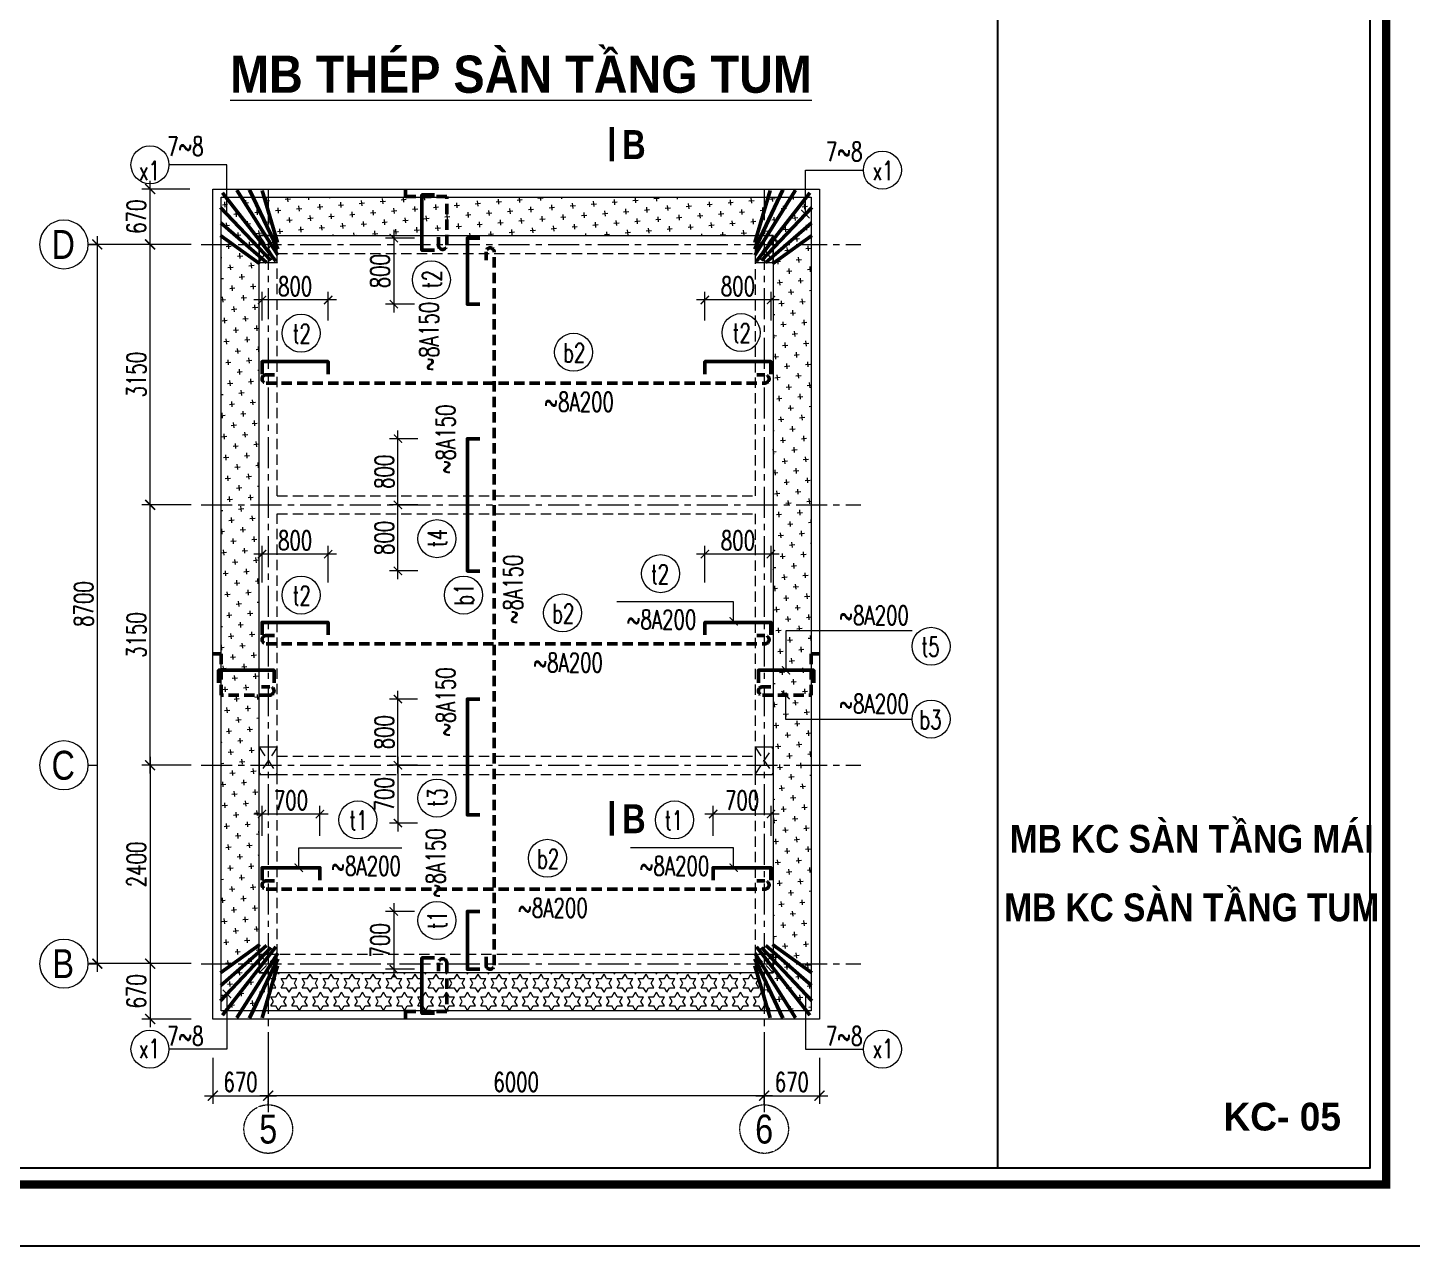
# Model space of a CAD drawing. Header units: millimetres. Extents: x 61738 to 439738, y 60858 to 151243.
# Drawn here: x 254560 to 271312, y 84100 to 98841 of the extents above; entities that cross this region are included whole.
import ezdxf
from ezdxf.enums import TextEntityAlignment as Align

# ---------------------------------------------------------------- set-up
doc = ezdxf.new("R2010")
doc.units = ezdxf.units.MM
doc.linetypes.add('CENTER', pattern=[2, 1.25, -0.25, 0.25, -0.25])
doc.linetypes.add('HIDDEN', pattern=[0.375, 0.25, -0.125])
for name, color, linetype, lineweight in [('1-THEP1', 1, 'Continuous', 50), ('10-TEXT', 4, 'Continuous', 15), ('3-THAY', 7, 'Continuous', 18), ('5-DUT', 2, 'HIDDEN', 15), ('6-TRUC', 8, 'CENTER', 9), ('7-HATCH', 8, 'Continuous', 13), ('8-DIM', 8, 'Continuous', 15), ('9-SO HIEU', 8, 'Continuous', 15), ('TEXT', 7, 'Continuous', 25)]:
    doc.layers.add(name, color=color, linetype=linetype, lineweight=lineweight)
doc.layers.add('Khungbo', color=32, linetype='Continuous')
doc.layers.add('KICHTHUOC', color=8, linetype='Continuous')
doc.styles.add('A3 - Text 3.5', font='VnArialH.TTF', dxfattribs={"width": 0.8, "height": 350})
doc.styles.add('A3 - Text 4.5', font='VnArialH-Bold.TTF', dxfattribs={"width": 0.9, "height": 450})
doc.styles.add('A3-Text 2.3', font='vnsimli.shx', dxfattribs={"width": 0.7, "height": 230, "bigfont": 'vn.shx'})
doc.styles.add('A3-Text 3.5', font='VnArialH-Bold.TTF', dxfattribs={"width": 0.8, "height": 350})
doc.styles.add('FONT 2', font='UTM Neo Sans IntelBold.ttf')
doc.styles.add('S1', font='vnsimli.shx', dxfattribs={"width": 0.75})
doc.styles.add('T2', font='VnArialH.TTF', dxfattribs={"width": 0.8})
doc.dimstyles.new('A3-1-100', dxfattribs={"dimtxt": 200, "dimasz": 120, "dimexe": 100, "dimexo": 0, "dimgap": 50, "dimtad": 1, "dimdec": 0, "dimdsep": 49, "dimtxsty": 'A3-Text 2.3', "dimblk": 'ARCHTICK', "dimcen": 10, "dimdle": 100, "dimclrd": 8, "dimclre": 8, "dimclrt": 2, "dimadec": 0, "dimazin": 2, "dimtfac": 1, "dimtdec": 0, "dimtix": 1, "dimtmove": 1, "dimatfit": 3, "dimldrblk": 'DOT', "dimfxl": 1, "dimtolj": 1, "dimtzin": 0, "dimlwd": -1, "dimlwe": -1, "dimarcsym": 0})
doc.dimstyles.new('A3-1-100x4', dxfattribs={"dimtxt": 200, "dimasz": 120, "dimexe": 100, "dimexo": 0, "dimgap": 50, "dimtad": 1, "dimdec": 0, "dimlfac": 0.25, "dimdsep": 49, "dimtxsty": 'A3-Text 2.3', "dimblk": 'ARCHTICK', "dimcen": 10, "dimdle": 100, "dimclrd": 8, "dimclre": 8, "dimclrt": 2, "dimadec": 0, "dimazin": 2, "dimtfac": 1, "dimtdec": 0, "dimtix": 1, "dimtmove": 1, "dimatfit": 3, "dimldrblk": 'DOT', "dimfxl": 1, "dimtolj": 1, "dimtzin": 0, "dimlwd": -1, "dimlwe": -1, "dimarcsym": 0})

# ---------------------------------------------------------------- blocks, each defined once
blk = doc.blocks.new('Truc Y')
at = {"layer": '10-TEXT', "color": 2}
blk.add_line((0, 0), (-150, 0), dxfattribs=at)
blk.add_circle((400, 0), 400, dxfattribs=at)
at = {"layer": '10-TEXT', "color": 2, "style": 'T2', "width": 0.8}
blk.add_attdef('A', text='', height=500, dxfattribs=at).set_placement((400, 13), align=Align.MIDDLE_CENTER)
blk = doc.blocks.new('_ArchTick')
at = {"color": 0, "linetype": 'ByBlock', "const_width": 0.15}
blk.add_lwpolyline([(-0.5, -0.5), (0.5, 0.5)], dxfattribs=at)
blk = doc.blocks.new('*D135')
at = {"layer": '8-DIM', "color": 8, "ltscale": 100, "transparency": 16777216}
for p, q in [((256536, 96219), (255302, 96219)), ((256536, 87519), (255302, 87519))]:
    blk.add_line(p, q, dxfattribs=at)
at = {"layer": '8-DIM', "color": 8, "linetype": 'ByBlock', "ltscale": 100, "transparency": 16777216}
blk.add_line((255402, 96319), (255402, 87419), dxfattribs=at)
at = {"layer": 'Defpoints', "color": 0, "ltscale": 100, "transparency": 16777216}
for p in [(256536, 96219), (255402, 87519), (256536, 87519)]:
    blk.add_point(p, dxfattribs=at)
at = {"layer": '8-DIM', "color": 8, "ltscale": 100, "transparency": 16777216, "xscale": 120, "yscale": 120, "zscale": 120}
for p, rotation in [((255402, 96219), 90), ((255402, 87519), 270)]:
    blk.add_blockref('_ArchTick', p, dxfattribs=dict(at, rotation=rotation))
at = {"layer": '8-DIM', "color": 2, "ltscale": 100, "transparency": 16777216, "insert": (255237, 91869), "char_height": 230, "attachment_point": 5, "rotation": 90, "style": 'A3-Text 2.3'}
blk.add_mtext('\\A1;8700', dxfattribs=at)
blk = doc.blocks.new('_Dot')
at = {"color": 0, "linetype": 'ByBlock', "lineweight": -2}
blk.add_line((-0.5, 0), (-1, 0), dxfattribs=at)
at = {"color": 0, "linetype": 'ByBlock', "const_width": 0.5}
blk.add_lwpolyline([(-0.25, 0, 1), (0.25, 0, 1)], format="xyb", close=True, dxfattribs=at)
blk = doc.blocks.new('*D136')
at = {"layer": '8-DIM', "color": 8, "linetype": 'ByBlock', "ltscale": 500, "transparency": 16777216}
blk.add_line((256041, 90019), (256041, 87419), dxfattribs=at)
at = {"layer": '8-DIM', "color": 8, "ltscale": 500, "transparency": 16777216}
for p, q in [((256536, 89919), (255941, 89919)), ((256536, 87519), (255941, 87519))]:
    blk.add_line(p, q, dxfattribs=at)
at = {"layer": 'Defpoints', "color": 0, "ltscale": 500, "transparency": 16777216}
for p in [(256536, 89919), (256041, 87519), (256536, 87519)]:
    blk.add_point(p, dxfattribs=at)
at = {"layer": '8-DIM', "color": 8, "ltscale": 500, "transparency": 16777216, "xscale": 120, "yscale": 120, "zscale": 120}
for p, rotation in [((256041, 89919), 90), ((256041, 87519), 270)]:
    blk.add_blockref('_ArchTick', p, dxfattribs=dict(at, rotation=rotation))
at = {"layer": '8-DIM', "color": 2, "ltscale": 500, "transparency": 16777216, "insert": (255876, 88719), "char_height": 230, "attachment_point": 5, "rotation": 90, "style": 'A3-Text 2.3'}
blk.add_mtext('\\A1;2400', dxfattribs=at)
blk = doc.blocks.new('Truc X')
at = {"layer": '6-TRUC', "color": 2}
blk.add_line((0, 0), (0, 150), dxfattribs=at)
blk.add_circle((0, -400), 400, dxfattribs=at)
at = {"layer": '6-TRUC', "color": 2, "style": 'A3 - Text 3.5', "width": 0.8}
blk.add_attdef('1', text='', height=500, dxfattribs=at).set_placement((-13, -400), align=Align.MIDDLE_CENTER)
blk = doc.blocks.new('*D137')
at = {"layer": '8-DIM', "color": 8, "ltscale": 100, "transparency": 16777216}
for p, q in [((257470, 86378), (257470, 85822)), ((263470, 86378), (263470, 85822))]:
    blk.add_line(p, q, dxfattribs=at)
at = {"layer": '8-DIM', "color": 8, "linetype": 'ByBlock', "ltscale": 100, "transparency": 16777216}
blk.add_line((263570, 85922), (257370, 85922), dxfattribs=at)
at = {"layer": 'Defpoints', "color": 0, "ltscale": 100, "transparency": 16777216}
for p in [(257470, 86378), (263470, 86378), (257470, 85922)]:
    blk.add_point(p, dxfattribs=at)
at = {"layer": '8-DIM', "color": 8, "ltscale": 100, "transparency": 16777216, "xscale": 120, "yscale": 120, "zscale": 120, "rotation": 180}
blk.add_blockref('_ArchTick', (257470, 85922), dxfattribs=at)
at = {"layer": '8-DIM', "color": 8, "ltscale": 100, "transparency": 16777216, "xscale": 120, "yscale": 120, "zscale": 120}
blk.add_blockref('_ArchTick', (263470, 85922), dxfattribs=at)
at = {"layer": '8-DIM', "color": 2, "ltscale": 100, "transparency": 16777216, "insert": (260470, 86087), "char_height": 230, "attachment_point": 5, "style": 'A3-Text 2.3'}
blk.add_mtext('\\A1;6000', dxfattribs=at)
blk = doc.blocks.new('*D138')
at = {"layer": '8-DIM', "color": 8, "linetype": 'ByBlock', "ltscale": 500, "transparency": 16777216}
blk.add_line((256041, 89819), (256041, 93169), dxfattribs=at)
at = {"layer": '8-DIM', "color": 8, "ltscale": 500, "transparency": 16777216}
for p, q in [((256536, 93069), (255941, 93069)), ((256536, 89919), (255941, 89919))]:
    blk.add_line(p, q, dxfattribs=at)
at = {"layer": 'Defpoints', "color": 0, "ltscale": 500, "transparency": 16777216}
for p in [(256041, 93069), (256536, 93069), (256536, 89919)]:
    blk.add_point(p, dxfattribs=at)
at = {"layer": '8-DIM', "color": 8, "ltscale": 500, "transparency": 16777216, "xscale": 120, "yscale": 120, "zscale": 120}
for p, rotation in [((256041, 93069), 90), ((256041, 89919), 270)]:
    blk.add_blockref('_ArchTick', p, dxfattribs=dict(at, rotation=rotation))
at = {"layer": '8-DIM', "color": 2, "ltscale": 500, "transparency": 16777216, "insert": (255876, 91494), "char_height": 230, "attachment_point": 5, "rotation": 90, "style": 'A3-Text 2.3'}
blk.add_mtext('\\A1;3150', dxfattribs=at)
blk = doc.blocks.new('*D139')
at = {"layer": '8-DIM', "color": 8, "ltscale": 500, "transparency": 16777216}
for p, q in [((256536, 96219), (255941, 96219)), ((256536, 93069), (255941, 93069))]:
    blk.add_line(p, q, dxfattribs=at)
at = {"layer": '8-DIM', "color": 8, "linetype": 'ByBlock', "ltscale": 500, "transparency": 16777216}
blk.add_line((256041, 92969), (256041, 96319), dxfattribs=at)
at = {"layer": 'Defpoints', "color": 0, "ltscale": 500, "transparency": 16777216}
for p in [(256041, 96219), (256536, 96219), (256536, 93069)]:
    blk.add_point(p, dxfattribs=at)
at = {"layer": '8-DIM', "color": 8, "ltscale": 500, "transparency": 16777216, "xscale": 120, "yscale": 120, "zscale": 120}
for p, rotation in [((256041, 96219), 90), ((256041, 93069), 270)]:
    blk.add_blockref('_ArchTick', p, dxfattribs=dict(at, rotation=rotation))
at = {"layer": '8-DIM', "color": 2, "ltscale": 500, "transparency": 16777216, "insert": (255876, 94644), "char_height": 230, "attachment_point": 5, "rotation": 90, "style": 'A3-Text 2.3'}
blk.add_mtext('\\A1;3150', dxfattribs=at)
blk = doc.blocks.new('*D140')
at = {"layer": '8-DIM', "color": 8, "ltscale": 500, "transparency": 16777216}
for p, q in [((256520, 96889), (255941, 96889)), ((256520, 96219), (255941, 96219))]:
    blk.add_line(p, q, dxfattribs=at)
at = {"layer": '8-DIM', "color": 8, "linetype": 'ByBlock', "ltscale": 500, "transparency": 16777216}
blk.add_line((256041, 96119), (256041, 96989), dxfattribs=at)
at = {"layer": 'Defpoints', "color": 0, "ltscale": 500, "transparency": 16777216}
for p in [(256041, 96889), (256520, 96889), (256520, 96219)]:
    blk.add_point(p, dxfattribs=at)
at = {"layer": '8-DIM', "color": 8, "ltscale": 500, "transparency": 16777216, "xscale": 120, "yscale": 120, "zscale": 120}
for p, rotation in [((256041, 96889), 90), ((256041, 96219), 270)]:
    blk.add_blockref('_ArchTick', p, dxfattribs=dict(at, rotation=rotation))
at = {"layer": '8-DIM', "color": 2, "ltscale": 500, "transparency": 16777216, "insert": (255876, 96554), "char_height": 230, "attachment_point": 5, "rotation": 90, "style": 'A3-Text 2.3'}
blk.add_mtext('\\A1;670', dxfattribs=at)
blk = doc.blocks.new('*D141')
at = {"layer": '8-DIM', "color": 8, "linetype": 'ByBlock', "ltscale": 500, "transparency": 16777216}
blk.add_line((256041, 87619), (256041, 86749), dxfattribs=at)
at = {"layer": '8-DIM', "color": 8, "ltscale": 500, "transparency": 16777216}
for p, q in [((256536, 87519), (255941, 87519)), ((256536, 86849), (255941, 86849))]:
    blk.add_line(p, q, dxfattribs=at)
at = {"layer": 'Defpoints', "color": 0, "ltscale": 500, "transparency": 16777216}
for p in [(256536, 87519), (256041, 86849), (256536, 86849)]:
    blk.add_point(p, dxfattribs=at)
at = {"layer": '8-DIM', "color": 8, "ltscale": 500, "transparency": 16777216, "xscale": 120, "yscale": 120, "zscale": 120}
for p, rotation in [((256041, 87519), 90), ((256041, 86849), 270)]:
    blk.add_blockref('_ArchTick', p, dxfattribs=dict(at, rotation=rotation))
at = {"layer": '8-DIM', "color": 2, "ltscale": 500, "transparency": 16777216, "insert": (255876, 87184), "char_height": 230, "attachment_point": 5, "rotation": 90, "style": 'A3-Text 2.3'}
blk.add_mtext('\\A1;670', dxfattribs=at)
blk = doc.blocks.new('*D142')
at = {"layer": '8-DIM', "color": 8, "ltscale": 500, "transparency": 16777216}
for p, q in [((256800, 86378), (256800, 85822)), ((257470, 86378), (257470, 85822))]:
    blk.add_line(p, q, dxfattribs=at)
at = {"layer": '8-DIM', "color": 8, "linetype": 'ByBlock', "ltscale": 500, "transparency": 16777216}
blk.add_line((256700, 85922), (257570, 85922), dxfattribs=at)
at = {"layer": 'Defpoints', "color": 0, "ltscale": 500, "transparency": 16777216}
for p in [(256800, 86378), (257470, 86378), (257470, 85922)]:
    blk.add_point(p, dxfattribs=at)
at = {"layer": '8-DIM', "color": 8, "ltscale": 500, "transparency": 16777216, "xscale": 120, "yscale": 120, "zscale": 120, "rotation": 180}
blk.add_blockref('_ArchTick', (256800, 85922), dxfattribs=at)
at = {"layer": '8-DIM', "color": 8, "ltscale": 500, "transparency": 16777216, "xscale": 120, "yscale": 120, "zscale": 120}
blk.add_blockref('_ArchTick', (257470, 85922), dxfattribs=at)
at = {"layer": '8-DIM', "color": 2, "ltscale": 500, "transparency": 16777216, "insert": (257135, 86087), "char_height": 230, "attachment_point": 5, "style": 'A3-Text 2.3'}
blk.add_mtext('\\A1;670', dxfattribs=at)
blk = doc.blocks.new('*D143')
at = {"layer": '8-DIM', "color": 8, "ltscale": 500, "transparency": 16777216}
for p, q in [((263470, 86378), (263470, 85822)), ((264140, 86378), (264140, 85822))]:
    blk.add_line(p, q, dxfattribs=at)
at = {"layer": '8-DIM', "color": 8, "linetype": 'ByBlock', "ltscale": 500, "transparency": 16777216}
blk.add_line((263370, 85922), (264240, 85922), dxfattribs=at)
at = {"layer": 'Defpoints', "color": 0, "ltscale": 500, "transparency": 16777216}
for p in [(263470, 86378), (264140, 86378), (264140, 85922)]:
    blk.add_point(p, dxfattribs=at)
at = {"layer": '8-DIM', "color": 8, "ltscale": 500, "transparency": 16777216, "xscale": 120, "yscale": 120, "zscale": 120, "rotation": 180}
blk.add_blockref('_ArchTick', (263470, 85922), dxfattribs=at)
at = {"layer": '8-DIM', "color": 8, "ltscale": 500, "transparency": 16777216, "xscale": 120, "yscale": 120, "zscale": 120}
blk.add_blockref('_ArchTick', (264140, 85922), dxfattribs=at)
at = {"layer": '8-DIM', "color": 2, "ltscale": 500, "transparency": 16777216, "insert": (263805, 86087), "char_height": 230, "attachment_point": 5, "style": 'A3-Text 2.3'}
blk.add_mtext('\\A1;670', dxfattribs=at)
blk = doc.blocks.new('*D144')
at = {"layer": '8-DIM', "color": 8, "linetype": 'ByBlock', "ltscale": 500, "transparency": 16777216}
blk.add_line((258989, 96396), (258989, 95396), dxfattribs=at)
at = {"layer": '8-DIM', "color": 8, "ltscale": 500, "transparency": 16777216}
for p, q in [((259238, 96296), (258889, 96296)), ((259238, 95496), (258889, 95496))]:
    blk.add_line(p, q, dxfattribs=at)
at = {"layer": 'Defpoints', "color": 0, "ltscale": 500, "transparency": 16777216}
for p in [(259238, 96296), (258989, 95496), (259238, 95496)]:
    blk.add_point(p, dxfattribs=at)
at = {"layer": '8-DIM', "color": 8, "ltscale": 500, "transparency": 16777216, "xscale": 100, "yscale": 100, "zscale": 100}
for p, rotation in [((258989, 96296), 90), ((258989, 95496), 270)]:
    blk.add_blockref('_ArchTick', p, dxfattribs=dict(at, rotation=rotation))
at = {"layer": '8-DIM', "color": 2, "ltscale": 500, "transparency": 16777216, "insert": (258824, 95896), "char_height": 230, "attachment_point": 5, "rotation": 90, "style": 'A3-Text 2.3'}
blk.add_mtext('\\A1;800', dxfattribs=at)
blk = doc.blocks.new('*D145')
at = {"layer": '8-DIM', "color": 8, "ltscale": 500, "transparency": 16777216}
for p, q in [((259238, 88151), (258889, 88151)), ((259238, 87451), (258889, 87451))]:
    blk.add_line(p, q, dxfattribs=at)
at = {"layer": '8-DIM', "color": 8, "linetype": 'ByBlock', "ltscale": 500, "transparency": 16777216}
blk.add_line((258989, 88251), (258989, 87351), dxfattribs=at)
at = {"layer": 'Defpoints', "color": 0, "ltscale": 500, "transparency": 16777216}
for p in [(259238, 88151), (258989, 87451), (259238, 87451)]:
    blk.add_point(p, dxfattribs=at)
at = {"layer": '8-DIM', "color": 8, "ltscale": 500, "transparency": 16777216, "xscale": 100, "yscale": 100, "zscale": 100}
for p, rotation in [((258989, 88151), 90), ((258989, 87451), 270)]:
    blk.add_blockref('_ArchTick', p, dxfattribs=dict(at, rotation=rotation))
at = {"layer": '8-DIM', "color": 2, "ltscale": 500, "transparency": 16777216, "insert": (258824, 87801), "char_height": 230, "attachment_point": 5, "rotation": 90, "style": 'A3-Text 2.3'}
blk.add_mtext('\\A1;700', dxfattribs=at)
blk = doc.blocks.new('*D146')
at = {"layer": '8-DIM', "color": 8, "linetype": 'ByBlock', "ltscale": 500, "transparency": 16777216}
blk.add_line((259039, 90019), (259039, 89119), dxfattribs=at)
at = {"layer": '8-DIM', "color": 8, "ltscale": 500, "transparency": 16777216}
for p, q in [((259277, 89919), (258939, 89919)), ((259277, 89219), (258939, 89219))]:
    blk.add_line(p, q, dxfattribs=at)
at = {"layer": 'Defpoints', "color": 0, "ltscale": 500, "transparency": 16777216}
for p in [(259277, 89919), (259039, 89219), (259277, 89219)]:
    blk.add_point(p, dxfattribs=at)
at = {"layer": '8-DIM', "color": 8, "ltscale": 500, "transparency": 16777216, "xscale": 100, "yscale": 100, "zscale": 100}
for p, rotation in [((259039, 89919), 90), ((259039, 89219), 270)]:
    blk.add_blockref('_ArchTick', p, dxfattribs=dict(at, rotation=rotation))
at = {"layer": '8-DIM', "color": 2, "ltscale": 500, "transparency": 16777216, "insert": (258874, 89569), "char_height": 230, "attachment_point": 5, "rotation": 90, "style": 'A3-Text 2.3'}
blk.add_mtext('\\A1;700', dxfattribs=at)
blk = doc.blocks.new('*D147')
at = {"layer": '8-DIM', "color": 8, "linetype": 'ByBlock', "ltscale": 500, "transparency": 16777216}
blk.add_line((259039, 89819), (259039, 90819), dxfattribs=at)
at = {"layer": '8-DIM', "color": 8, "ltscale": 500, "transparency": 16777216}
for p, q in [((259277, 90719), (258939, 90719)), ((259277, 89919), (258939, 89919))]:
    blk.add_line(p, q, dxfattribs=at)
at = {"layer": 'Defpoints', "color": 0, "ltscale": 500, "transparency": 16777216}
for p in [(259039, 90719), (259277, 90719), (259277, 89919)]:
    blk.add_point(p, dxfattribs=at)
at = {"layer": '8-DIM', "color": 8, "ltscale": 500, "transparency": 16777216, "xscale": 100, "yscale": 100, "zscale": 100}
for p, rotation in [((259039, 90719), 90), ((259039, 89919), 270)]:
    blk.add_blockref('_ArchTick', p, dxfattribs=dict(at, rotation=rotation))
at = {"layer": '8-DIM', "color": 2, "ltscale": 500, "transparency": 16777216, "insert": (258874, 90319), "char_height": 230, "attachment_point": 5, "rotation": 90, "style": 'A3-Text 2.3'}
blk.add_mtext('\\A1;800', dxfattribs=at)
blk = doc.blocks.new('*D148')
at = {"layer": '8-DIM', "color": 8, "linetype": 'ByBlock', "ltscale": 500, "transparency": 16777216}
blk.add_line((259039, 92169), (259039, 93169), dxfattribs=at)
at = {"layer": '8-DIM', "color": 8, "ltscale": 500, "transparency": 16777216}
for p, q in [((259282, 93069), (258939, 93069)), ((259282, 92269), (258939, 92269))]:
    blk.add_line(p, q, dxfattribs=at)
at = {"layer": 'Defpoints', "color": 0, "ltscale": 500, "transparency": 16777216}
for p in [(259039, 93069), (259282, 93069), (259282, 92269)]:
    blk.add_point(p, dxfattribs=at)
at = {"layer": '8-DIM', "color": 8, "ltscale": 500, "transparency": 16777216, "xscale": 100, "yscale": 100, "zscale": 100}
for p, rotation in [((259039, 93069), 90), ((259039, 92269), 270)]:
    blk.add_blockref('_ArchTick', p, dxfattribs=dict(at, rotation=rotation))
at = {"layer": '8-DIM', "color": 2, "ltscale": 500, "transparency": 16777216, "insert": (258874, 92669), "char_height": 230, "attachment_point": 5, "rotation": 90, "style": 'A3-Text 2.3'}
blk.add_mtext('\\A1;800', dxfattribs=at)
blk = doc.blocks.new('*D149')
at = {"layer": '8-DIM', "color": 8, "ltscale": 500, "transparency": 16777216}
for p, q in [((259282, 93869), (258939, 93869)), ((259282, 93069), (258939, 93069))]:
    blk.add_line(p, q, dxfattribs=at)
at = {"layer": '8-DIM', "color": 8, "linetype": 'ByBlock', "ltscale": 500, "transparency": 16777216}
blk.add_line((259039, 92969), (259039, 93969), dxfattribs=at)
at = {"layer": 'Defpoints', "color": 0, "ltscale": 500, "transparency": 16777216}
for p in [(259039, 93869), (259282, 93869), (259282, 93069)]:
    blk.add_point(p, dxfattribs=at)
at = {"layer": '8-DIM', "color": 8, "ltscale": 500, "transparency": 16777216, "xscale": 100, "yscale": 100, "zscale": 100}
for p, rotation in [((259039, 93869), 90), ((259039, 93069), 270)]:
    blk.add_blockref('_ArchTick', p, dxfattribs=dict(at, rotation=rotation))
at = {"layer": '8-DIM', "color": 2, "ltscale": 500, "transparency": 16777216, "insert": (258874, 93469), "char_height": 230, "attachment_point": 5, "rotation": 90, "style": 'A3-Text 2.3'}
blk.add_mtext('\\A1;800', dxfattribs=at)
blk = doc.blocks.new('*D150')
at = {"layer": '8-DIM', "color": 8, "linetype": 'ByBlock', "ltscale": 500, "transparency": 16777216}
blk.add_line((258295, 92473), (257295, 92473), dxfattribs=at)
at = {"layer": '8-DIM', "color": 8, "ltscale": 500, "transparency": 16777216}
for p, q in [((257395, 92128), (257395, 92573)), ((258195, 92128), (258195, 92573))]:
    blk.add_line(p, q, dxfattribs=at)
at = {"layer": 'Defpoints', "color": 0, "ltscale": 500, "transparency": 16777216}
for p in [(257395, 92473), (257395, 92128), (258195, 92128)]:
    blk.add_point(p, dxfattribs=at)
at = {"layer": '8-DIM', "color": 8, "ltscale": 500, "transparency": 16777216, "xscale": 100, "yscale": 100, "zscale": 100, "rotation": 180}
blk.add_blockref('_ArchTick', (257395, 92473), dxfattribs=at)
at = {"layer": '8-DIM', "color": 8, "ltscale": 500, "transparency": 16777216, "xscale": 100, "yscale": 100, "zscale": 100}
blk.add_blockref('_ArchTick', (258195, 92473), dxfattribs=at)
at = {"layer": '8-DIM', "color": 2, "ltscale": 500, "transparency": 16777216, "insert": (257795, 92638), "char_height": 230, "attachment_point": 5, "style": 'A3-Text 2.3'}
blk.add_mtext('\\A1;800', dxfattribs=at)
blk = doc.blocks.new('*D151')
at = {"layer": '8-DIM', "color": 8, "linetype": 'ByBlock', "ltscale": 500, "transparency": 16777216}
blk.add_line((263653, 92473), (262653, 92473), dxfattribs=at)
at = {"layer": '8-DIM', "color": 8, "ltscale": 500, "transparency": 16777216}
for p, q in [((262753, 92128), (262753, 92573)), ((263553, 92128), (263553, 92573))]:
    blk.add_line(p, q, dxfattribs=at)
at = {"layer": 'Defpoints', "color": 0, "ltscale": 500, "transparency": 16777216}
for p in [(262753, 92473), (262753, 92128), (263553, 92128)]:
    blk.add_point(p, dxfattribs=at)
at = {"layer": '8-DIM', "color": 8, "ltscale": 500, "transparency": 16777216, "xscale": 100, "yscale": 100, "zscale": 100, "rotation": 180}
blk.add_blockref('_ArchTick', (262753, 92473), dxfattribs=at)
at = {"layer": '8-DIM', "color": 8, "ltscale": 500, "transparency": 16777216, "xscale": 100, "yscale": 100, "zscale": 100}
blk.add_blockref('_ArchTick', (263553, 92473), dxfattribs=at)
at = {"layer": '8-DIM', "color": 2, "ltscale": 500, "transparency": 16777216, "insert": (263153, 92638), "char_height": 230, "attachment_point": 5, "style": 'A3-Text 2.3'}
blk.add_mtext('\\A1;800', dxfattribs=at)
blk = doc.blocks.new('*D152')
at = {"layer": '8-DIM', "color": 8, "linetype": 'ByBlock', "ltscale": 500, "transparency": 16777216}
blk.add_line((258295, 95547), (257295, 95547), dxfattribs=at)
at = {"layer": '8-DIM', "color": 8, "ltscale": 500, "transparency": 16777216}
for p, q in [((257395, 95298), (257395, 95647)), ((258195, 95298), (258195, 95647))]:
    blk.add_line(p, q, dxfattribs=at)
at = {"layer": 'Defpoints', "color": 0, "ltscale": 500, "transparency": 16777216}
for p in [(257395, 95547), (257395, 95298), (258195, 95298)]:
    blk.add_point(p, dxfattribs=at)
at = {"layer": '8-DIM', "color": 8, "ltscale": 500, "transparency": 16777216, "xscale": 100, "yscale": 100, "zscale": 100, "rotation": 180}
blk.add_blockref('_ArchTick', (257395, 95547), dxfattribs=at)
at = {"layer": '8-DIM', "color": 8, "ltscale": 500, "transparency": 16777216, "xscale": 100, "yscale": 100, "zscale": 100}
blk.add_blockref('_ArchTick', (258195, 95547), dxfattribs=at)
at = {"layer": '8-DIM', "color": 2, "ltscale": 500, "transparency": 16777216, "insert": (257795, 95712), "char_height": 230, "attachment_point": 5, "style": 'A3-Text 2.3'}
blk.add_mtext('\\A1;800', dxfattribs=at)
blk = doc.blocks.new('*D153')
at = {"layer": '8-DIM', "color": 8, "linetype": 'ByBlock', "ltscale": 500, "transparency": 16777216}
blk.add_line((263653, 95547), (262653, 95547), dxfattribs=at)
at = {"layer": '8-DIM', "color": 8, "ltscale": 500, "transparency": 16777216}
for p, q in [((262753, 95298), (262753, 95647)), ((263553, 95298), (263553, 95647))]:
    blk.add_line(p, q, dxfattribs=at)
at = {"layer": 'Defpoints', "color": 0, "ltscale": 500, "transparency": 16777216}
for p in [(262753, 95547), (262753, 95298), (263553, 95298)]:
    blk.add_point(p, dxfattribs=at)
at = {"layer": '8-DIM', "color": 8, "ltscale": 500, "transparency": 16777216, "xscale": 100, "yscale": 100, "zscale": 100, "rotation": 180}
blk.add_blockref('_ArchTick', (262753, 95547), dxfattribs=at)
at = {"layer": '8-DIM', "color": 8, "ltscale": 500, "transparency": 16777216, "xscale": 100, "yscale": 100, "zscale": 100}
blk.add_blockref('_ArchTick', (263553, 95547), dxfattribs=at)
at = {"layer": '8-DIM', "color": 2, "ltscale": 500, "transparency": 16777216, "insert": (263153, 95712), "char_height": 230, "attachment_point": 5, "style": 'A3-Text 2.3'}
blk.add_mtext('\\A1;800', dxfattribs=at)
blk = doc.blocks.new('*D154')
at = {"layer": '8-DIM', "color": 8, "linetype": 'ByBlock', "ltscale": 500, "transparency": 16777216}
blk.add_line((258195, 89329), (257295, 89329), dxfattribs=at)
at = {"layer": '8-DIM', "color": 8, "ltscale": 500, "transparency": 16777216}
for p, q in [((257395, 89066), (257395, 89429)), ((258095, 89066), (258095, 89429))]:
    blk.add_line(p, q, dxfattribs=at)
at = {"layer": 'Defpoints', "color": 0, "ltscale": 500, "transparency": 16777216}
for p in [(257395, 89329), (257395, 89066), (258095, 89066)]:
    blk.add_point(p, dxfattribs=at)
at = {"layer": '8-DIM', "color": 8, "ltscale": 500, "transparency": 16777216, "xscale": 100, "yscale": 100, "zscale": 100, "rotation": 180}
blk.add_blockref('_ArchTick', (257395, 89329), dxfattribs=at)
at = {"layer": '8-DIM', "color": 8, "ltscale": 500, "transparency": 16777216, "xscale": 100, "yscale": 100, "zscale": 100}
blk.add_blockref('_ArchTick', (258095, 89329), dxfattribs=at)
at = {"layer": '8-DIM', "color": 2, "ltscale": 500, "transparency": 16777216, "insert": (257745, 89494), "char_height": 230, "attachment_point": 5, "style": 'A3-Text 2.3'}
blk.add_mtext('\\A1;700', dxfattribs=at)
blk = doc.blocks.new('*D155')
at = {"layer": '8-DIM', "color": 8, "linetype": 'ByBlock', "ltscale": 500, "transparency": 16777216}
blk.add_line((263653, 89329), (262753, 89329), dxfattribs=at)
at = {"layer": '8-DIM', "color": 8, "ltscale": 500, "transparency": 16777216}
for p, q in [((262853, 89066), (262853, 89429)), ((263553, 89066), (263553, 89429))]:
    blk.add_line(p, q, dxfattribs=at)
at = {"layer": 'Defpoints', "color": 0, "ltscale": 500, "transparency": 16777216}
for p in [(262853, 89329), (262853, 89066), (263553, 89066)]:
    blk.add_point(p, dxfattribs=at)
at = {"layer": '8-DIM', "color": 8, "ltscale": 500, "transparency": 16777216, "xscale": 100, "yscale": 100, "zscale": 100, "rotation": 180}
blk.add_blockref('_ArchTick', (262853, 89329), dxfattribs=at)
at = {"layer": '8-DIM', "color": 8, "ltscale": 500, "transparency": 16777216, "xscale": 100, "yscale": 100, "zscale": 100}
blk.add_blockref('_ArchTick', (263553, 89329), dxfattribs=at)
at = {"layer": '8-DIM', "color": 2, "ltscale": 500, "transparency": 16777216, "insert": (263203, 89494), "char_height": 230, "attachment_point": 5, "style": 'A3-Text 2.3'}
blk.add_mtext('\\A1;700', dxfattribs=at)
blk = doc.blocks.new('Mat cat KC - Dung')
at = {"layer": '10-TEXT', "color": 2, "const_width": 50}
blk.add_lwpolyline([(0, 418), (0, 0)], dxfattribs=at)
at = {"layer": '10-TEXT', "color": 3, "ltscale": 500, "style": 'A3-Text 3.5', "width": 0.8}
blk.add_attdef('1', (127, 29), '', height=350, dxfattribs=at)
blk = doc.blocks.new('GFVCVC')
at = {"layer": '1-THEP1'}
for p, q in [((-115592, 274530), (-114973, 273552)), ((-115397, 274536), (-114973, 273639)), ((-115206, 274528), (-114975, 273743)), ((-115075, 273468), (-115836, 274271)), ((-115141, 273438), (-115831, 274039)), ((-115242, 273420), (-115836, 273849))]:
    blk.add_line(p, q, dxfattribs=at)
blk.add_lwpolyline([(-115807, 274490), (-114999, 273458)], dxfattribs=at)
blk = doc.blocks.new('CDS12')
at = {"layer": 'Defpoints'}
blk.add_lwpolyline([(91835, 363353), (49835, 363353), (49835, 393053), (91835, 393053)], close=True, dxfattribs=at)
at = {"layer": 'Khungbo', "color": 1, "const_width": 100}
blk.add_lwpolyline([(91094, 364100), (50996, 364100), (50996, 392312), (91094, 392312)], close=True, dxfattribs=at)
at = {"layer": 'Khungbo', "color": 1}
for points in [[(90894, 364300), (51196, 364300), (51196, 392112), (90894, 392112)], [(90894, 392112), (90894, 364300), (86394, 364300), (86394, 392112)]]:
    blk.add_lwpolyline(points, close=True, dxfattribs=at)

msp = doc.modelspace()

# ---------------------------------------------------------------- hatches: boundary and pattern name
at = {"layer": '7-HATCH', "ltscale": 400}
h = msp.add_hatch(dxfattribs=at)
h.set_pattern_fill('CROSS', color=256, scale=20, angle=5)
h.set_pattern_definition([(5, (-600, 41277.57), (115.44795, 137.585506), [63.5, -190.5]), (95, (-565.6, 41248.71), (-137.585506, 115.44795), [63.5, -190.5])])
h.paths.add_polyline_path([(257360, 93108.6), (256900, 93108.6), (256900, 89918.6), (257360, 89918.6)])
h.paths.add_polyline_path([(257360, 96218.6), (256900, 96218.6), (256900, 93108.6), (257360, 93108.6)])
h.paths.add_polyline_path([(257470, 96788.6), (256900, 96788.6), (256900, 96218.6), (257360, 96218.6), (257360, 96328.6), (257470, 96328.6)])
h.paths.add_polyline_path([(263470, 96788.6), (257470, 96788.6), (257470, 96328.6), (263470, 96328.6)])
h.paths.add_polyline_path([(264040, 96788.6), (263470, 96788.6), (263470, 96328.6), (263580, 96328.6), (263580, 96218.6), (264040, 96218.6)])
h.paths.add_polyline_path([(264040, 96218.6), (263580, 96218.6), (263580, 93108.6), (264040, 93108.6)])
h.paths.add_polyline_path([(264040, 93108.6), (263580, 93108.6), (263580, 89918.6), (264040, 89918.6)])
h.paths.add_polyline_path([(264040, 89918.6), (263580, 89918.6), (263580, 87518.6), (264040, 87518.6)])
h.paths.add_polyline_path([(264040, 87518.6), (263580, 87518.6), (263580, 87408.6), (263470, 87408.6), (263470, 86948.6), (264040, 86948.6)])
h.paths.add_polyline_path([(257470, 87408.6), (257360, 87408.6), (257360, 87518.6), (256900, 87518.6), (256900, 86948.6), (257470, 86948.6)])
h.paths.add_polyline_path([(257360, 89918.6), (256900, 89918.6), (256900, 87518.6), (257360, 87518.6)])
at = {"layer": '7-HATCH', "ltscale": 100}
h = msp.add_hatch(dxfattribs=at)
h.set_pattern_fill('STARS', color=256, scale=20)
h.set_pattern_definition([(0, (-1833.68, 23656.58), (0, 109.985226), [63.5, -63.5]), (60, (-1833.68, 23656.58), (-95.25, 54.992613), [63.5, -63.5]), (120, (-1801.93, 23711.58), (-95.25, -54.992613), [63.5, -63.5])])
h.paths.add_polyline_path([(263470, 86948.6), (263470, 87408.6), (257470, 87408.6), (257470, 86948.6)])

# ---------------------------------------------------------------- linework, layer by layer
at = {"layer": '1-THEP1', "linetype": 'HIDDEN', "ltscale": 500}
for points in [[(259529.8, 96308.4), (259529.8, 96208.4, 1), (259629.8, 96208.4), (259629.8, 96798.4), (259129.8, 96798.4), (259129.8, 96888.6)], [(260104.9, 87601.4), (260104.9, 87501.4, 1), (260204.9, 87501.4), (260204.9, 96127.6, 1), (260104.9, 96127.6), (260104.9, 96027.6)], [(257544.9, 94642.4), (257444.9, 94642.4, 1), (257444.9, 94542.4), (263479.8, 94542.4, 1), (263479.8, 94642.4), (263379.8, 94642.4)], [(257544.9, 91488.6), (257444.9, 91488.6, 1), (257444.9, 91388.6), (263479.8, 91388.6, 1), (263479.8, 91488.6), (263379.8, 91488.6)], [(257390, 90867.6), (257490, 90867.6, -1), (257490, 90767.6), (256900, 90767.6), (256900, 91267.6), (256809.8, 91267.6)], [(263550, 90867.6), (263450, 90867.6, 1), (263450, 90767.6), (264040, 90767.6), (264040, 91267.6), (264130.2, 91267.6)], [(257544.9, 88521), (257444.9, 88521, 1), (257444.9, 88421), (263479.8, 88421, 1), (263479.8, 88521), (263379.8, 88521)], [(259529.8, 87428.7), (259529.8, 87528.7, -1), (259629.8, 87528.7), (259629.8, 86938.7), (259129.8, 86938.7), (259129.8, 86848.6)]]:
    msp.add_lwpolyline(points, format="xyb", dxfattribs=at)
at = {"layer": '1-THEP1', "ltscale": 300}
for points in [[(259479.8, 96148.4), (259329.8, 96148.4), (259329.8, 96818.4), (259479.8, 96818.4)], [(257540.2, 90917.6), (257540.2, 91067.6), (256870.2, 91067.6), (256870.2, 90917.6)], [(263399.8, 90917.6), (263399.8, 91067.6), (264069.8, 91067.6), (264069.8, 90917.6)], [(259479.8, 87588.7), (259329.8, 87588.7), (259329.8, 86918.7), (259479.8, 86918.7)]]:
    msp.add_lwpolyline(points, dxfattribs=at)
at = {"layer": '1-THEP1', "ltscale": 500}
for points in [[(260029.7, 96295.9), (259879.7, 96295.9), (259879.7, 95495.9), (260029.7, 95495.9)], [(258194.9, 94651.3), (258194.9, 94801.3), (257394.9, 94801.3), (257394.9, 94651.3)], [(263552.8, 94651.3), (263552.8, 94801.3), (262752.8, 94801.3), (262752.8, 94651.3)], [(260029.7, 92268.6), (259879.7, 92268.6), (259879.7, 93868.6), (260029.7, 93868.6)], [(258194.9, 91497.6), (258194.9, 91647.6), (257394.9, 91647.6), (257394.9, 91497.6)], [(263552.8, 91497.6), (263552.8, 91647.6), (262752.8, 91647.6), (262752.8, 91497.6)], [(260029.7, 90718.6), (259879.7, 90718.6), (259879.7, 89318.6), (260029.7, 89318.6)], [(258094.9, 88530), (258094.9, 88680), (257394.9, 88680), (257394.9, 88530)], [(263552.8, 88530), (263552.8, 88680), (262852.8, 88680), (262852.8, 88530)], [(260029.7, 88151.4), (259879.7, 88151.4), (259879.7, 87451.4), (260029.7, 87451.4)]]:
    msp.add_lwpolyline(points, dxfattribs=at)
at = {"layer": '3-THAY', "ltscale": 500}
for points in [[(256800, 96888.6), (264140, 96888.6), (264140, 86848.6), (256800, 86848.6)], [(256900, 96788.6), (264040, 96788.6), (264040, 86948.6), (256900, 86948.6)], [(257360, 96328.6), (263580, 96328.6), (263580, 87408.6), (257360, 87408.6)]]:
    msp.add_lwpolyline(points, close=True, dxfattribs=at)
at = {"layer": '3-THAY'}
for points in [[(257360, 95998.6), (257580, 95998.6), (257580, 96328.6), (257360, 96328.6)], [(263360, 95998.6), (263580, 95998.6), (263580, 96328.6), (263360, 96328.6)], [(257360, 89808.6), (257580, 89808.6), (257580, 90138.6), (257360, 90138.6)], [(263360, 89808.6), (263580, 89808.6), (263580, 90138.6), (263360, 90138.6)], [(257360, 87408.6), (257580, 87408.6), (257580, 87628.6), (257360, 87628.6)], [(263360, 87408.6), (263580, 87408.6), (263580, 87628.6), (263360, 87628.6)]]:
    msp.add_lwpolyline(points, close=True, dxfattribs=at)
at = {"layer": '5-DUT', "ltscale": 500}
for points in [[(257360, 95998.6), (257580, 96328.6)], [(257360, 96328.6), (257580, 95998.6)], [(263580, 96328.6), (263360, 95998.6)], [(263360, 96328.6), (263580, 95998.6)], [(257580, 93178.6), (257580, 96108.6), (263360, 96108.6), (263360, 93178.6)], [(257580, 93178.6), (263360, 93178.6)], [(257580, 90028.6), (257580, 92958.6)], [(257580, 92958.6), (263360, 92958.6)], [(263360, 92958.6), (263360, 90028.6)], [(257360, 90138.6), (257580, 89808.6)], [(257580, 90138.6), (257360, 89808.6)], [(263360, 90138.6), (263580, 89808.6)], [(263360, 89808.6), (263580, 90138.6)], [(257580, 90028.6), (263360, 90028.6)], [(263360, 89808.6), (263360, 87628.6), (257580, 87628.6), (257580, 89808.6)], [(257580, 89808.6), (263360, 89808.6)], [(257580, 87628.6), (257360, 87408.6)], [(257360, 87628.6), (257580, 87408.6)], [(263580, 87628.6), (263360, 87408.6)], [(263360, 87628.6), (263580, 87408.6)]]:
    msp.add_lwpolyline(points, dxfattribs=at)
at = {"layer": '6-TRUC', "ltscale": 300}
for p, q in [((257470, 96888.6), (257470, 85720.8)), ((263470, 96888.6), (263470, 85720.8)), ((256657.1, 96218.6), (264640, 96218.6)), ((256657.1, 93068.6), (264640, 93068.6)), ((256657.1, 89918.6), (264640, 89918.6)), ((256657.1, 87518.6), (264640, 87518.6))]:
    msp.add_line(p, q, dxfattribs=at)
at = {"layer": '9-SO HIEU'}
for centre in [(256039.3, 97181.8), (264900.7, 97117.5), (259443.9, 95791.4), (257867.2, 95145.5), (263190.9, 95152.4), (261164.2, 94914.6), (259511.2, 92659.7), (262217.5, 92236.5), (257867.2, 91977.8), (259832.7, 91977.8), (261031.5, 91760.9), (265489.8, 91357.6), (265489.8, 90477.6), (259511.2, 89522.1), (258554.5, 89257.4), (262385.5, 89257.4), (260847.7, 88793.2), (259511.2, 88041.6), (256039.3, 86484.6), (264900.7, 86484.6)]:
    msp.add_circle(centre, 230, dxfattribs=at)

# ---------------------------------------------------------------- block references
at = {"layer": '1-THEP1'}
for p, xscale, yscale, zscale in [((349562.9, -122750.7), 0.8000000000029104, 0.8000000000029104, 0.8000000000029104), ((171377.1, -122750.7), -0.8000000000029104, 0.8, 0.8)]:
    msp.add_blockref('GFVCVC', p, dxfattribs=dict(at, xscale=xscale, yscale=yscale, zscale=zscale))
at = {"layer": '1-THEP1', "rotation": 180}
for p, xscale, yscale, zscale in [((349562.9, 306487.8), -0.8000000000029104, 0.8, 0.8), ((171377.1, 306487.8), 0.8000000000029104, 0.8000000000029104, 0.8000000000029104)]:
    msp.add_blockref('GFVCVC', p, dxfattribs=dict(at, xscale=xscale, yscale=yscale, zscale=zscale))
at = {"layer": '8-DIM'}
for p in [(261627, 97222.5), (261627, 89067.6)]:
    msp.add_blockref('Mat cat KC - Dung', p, dxfattribs=at).add_auto_attribs({'1': 'b'})
at = {"layer": 'KICHTHUOC'}
msp.add_blockref('CDS12', (179903.3, -279252.9), dxfattribs=at)
ref = msp.add_blockref('Truc Y', (255291.5, 96218.6), dxfattribs=dict(at, xscale=-0.7349999999569263, yscale=0.7349999999423744, zscale=0.7349999999511055))
ref.add_attrib('A', 'D', dxfattribs={"layer": 'TEXT', "height": 350, "style": 'T2', "width": 0.8}).set_placement((254989.7, 96218.6), align=Align.MIDDLE_CENTER)
ref = msp.add_blockref('Truc Y', (255291.5, 89918.6), dxfattribs=dict(at, xscale=-0.7349999999569263, yscale=0.7349999999423744, zscale=0.7349999999511055))
ref.add_attrib('A', 'c', dxfattribs={"layer": 'TEXT', "height": 350, "style": 'T2', "width": 0.8}).set_placement((254989.7, 89918.6), align=Align.MIDDLE_CENTER)
ref = msp.add_blockref('Truc Y', (255291.5, 87518.6), dxfattribs=dict(at, xscale=-0.7349999999569263, yscale=0.7349999999423744, zscale=0.7349999999511055))
ref.add_attrib('A', 'B', dxfattribs={"layer": 'TEXT', "height": 350, "style": 'T2', "width": 0.8}).set_placement((254989.7, 87518.6), align=Align.MIDDLE_CENTER)
ref = msp.add_blockref('Truc X', (257470, 85812.1), dxfattribs=dict(at, xscale=0.7349999999569263, yscale=0.7349999999569263, zscale=0.7349999999569263))
ref.add_attrib('1', '5', dxfattribs={"layer": 'TEXT', "color": 2, "height": 350, "style": 'A3 - Text 3.5', "width": 0.8}).set_placement((257470, 85518.1), align=Align.MIDDLE_CENTER)
ref = msp.add_blockref('Truc X', (263470, 85812.1), dxfattribs=dict(at, xscale=0.7349999999569263, yscale=0.7349999999569263, zscale=0.7349999999569263))
ref.add_attrib('1', '6', dxfattribs={"layer": 'TEXT', "color": 2, "height": 350, "style": 'A3 - Text 3.5', "width": 0.8}).set_placement((263470, 85518.1), align=Align.MIDDLE_CENTER)

# ---------------------------------------------------------------- texts
at = {"layer": '10-TEXT'}
for s, height, style, width, p in [('%%Umb thÐp SµN TÇNG tum', 450, 'A3 - Text 4.5', 0.9, (260527.9, 98053)), ('x1', 230, 'S1', 0.7, (256031.6, 96996.2)), ('x1', 230, 'S1', 0.7, (264908.4, 96996.2)), ('t2', 230, 'S1', 0.7, (257874.9, 95024.2)), ('t2', 230, 'S1', 0.7, (263198.6, 95031.1)), ('b2', 230, 'S1', 0.7, (261171.9, 94793.3)), ('t2', 230, 'S1', 0.7, (262209.8, 92115.2)), ('t2', 230, 'S1', 0.7, (257874.9, 91856.4)), ('b2', 230, 'S1', 0.7, (261039.2, 91639.5)), ('t5', 230, 'S1', 0.7, (265482.1, 91236.3)), ('b3', 230, 'S1', 0.7, (265482.1, 90356.3)), ('t1', 230, 'S1', 0.7, (258562.2, 89136)), ('t1', 230, 'S1', 0.7, (262377.8, 89136)), ('MB KC SÀN TẦNG MÁI', 336, 'FONT 2', 0.9, (268643.8, 88861.6)), ('b2', 230, 'S1', 0.7, (260855.4, 88671.9)), ('MB KC SÀN TẦNG TUM', 336, 'FONT 2', 0.9, (268643.8, 88031.6)), ('x1', 230, 'S1', 0.7, (256031.6, 86376)), ('x1', 230, 'S1', 0.7, (264908.4, 86376))]:
    msp.add_text(s, height=height, dxfattribs=dict(at, style=style, width=width)).set_placement(p, align=Align.CENTER)
at = {"layer": '10-TEXT', "style": 'S1', "width": 0.7}
for s, p in [('7~8', (256687.4, 97292.1)), ('7~8', (264658.9, 97227.8)), ('~8A200', (261652.4, 94199.9)), ('~8A200', (265221.2, 91617.6)), ('~8A200', (262649.6, 91565.9)), ('~8A200', (261519.7, 91046.2)), ('~8A200', (265221.2, 90547.6)), ('~8A200', (259074.8, 88586.7)), ('~8A200', (262806.5, 88586.7)), ('~8A200', (261335.9, 88078.6)), ('7~8', (256687.4, 86528.3)), ('7~8', (264658.9, 86528.3))]:
    msp.add_text(s, height=230, dxfattribs=at).set_placement(p, align=Align.RIGHT)
for s, p in [('t2', (259565.2, 95799.1)), ('t4', (259632.5, 92667.4)), ('b1', (259954, 91985.5)), ('t3', (259632.5, 89529.8)), ('t1', (259632.5, 88049.3))]:
    msp.add_text(s, height=230, rotation=90, dxfattribs=at).set_placement(p, align=Align.CENTER)
for p in [(259531.3, 95525.6), (259731.9, 94281.4), (260547.3, 92466), (259731.9, 91103.7), (259611.3, 89155.6)]:
    msp.add_text('~8A150', height=230, rotation=90, dxfattribs=at).set_placement(p, align=Align.RIGHT)
at = {"layer": '10-TEXT', "style": 'FONT 2'}
msp.add_text('KC- 05', height=336, dxfattribs=at).set_placement((269737.7, 85668.5), align=Align.MIDDLE_CENTER)

# ---------------------------------------------------------------- dimensions: what is measured, and where the dimension line sits
at = {"layer": '8-DIM', "ltscale": 500}
for base, p1, p2, picture, middle in [((256041, 96888.6), (256519.8, 96218.6), (256519.8, 96888.6), '*D140', (255876, 96553.6)), ((256041, 96218.6), (256535.8, 93068.6), (256535.8, 96218.6), '*D139', (255876, 94643.6)), ((256041, 93068.6), (256535.8, 89918.6), (256535.8, 93068.6), '*D138', (255876, 91493.6)), ((256041, 87518.6), (256535.8, 89918.6), (256535.8, 87518.6), '*D136', (255876, 88718.6)), ((256041, 86848.6), (256535.8, 87518.6), (256535.8, 86848.6), '*D141', (255876, 87183.6))]:
    dim = msp.add_linear_dim(base=base, p1=p1, p2=p2, angle=90, dimstyle='A3-1-100', dxfattribs=at)
    dim.commit()
    dim.dimension.update_dxf_attribs({"geometry": picture, "text_midpoint": middle})
for base, p1, p2, picture, middle in [((258988.5, 95495.9), (259237.6, 96295.9), (259237.6, 95495.9), '*D144', (258823.5, 95895.9)), ((259038.5, 93868.6), (259281.8, 93068.6), (259281.8, 93868.6), '*D149', (258873.5, 93468.6)), ((259038.5, 93068.6), (259281.8, 92268.6), (259281.8, 93068.6), '*D148', (258873.5, 92668.6)), ((259038.5, 90718.6), (259277.3, 89918.6), (259277.3, 90718.6), '*D147', (258873.5, 90318.6)), ((259038.5, 89218.6), (259277.3, 89918.6), (259277.3, 89218.6), '*D146', (258873.5, 89568.6)), ((258988.5, 87451.4), (259237.6, 88151.4), (259237.6, 87451.4), '*D145', (258823.5, 87801.4))]:
    dim = msp.add_linear_dim(base=base, p1=p1, p2=p2, angle=90, dimstyle='A3-1-100', override={"dimasz": 100}, dxfattribs=at)
    dim.commit()
    dim.dimension.update_dxf_attribs({"geometry": picture, "text_midpoint": middle})
at = {"layer": '8-DIM', "ltscale": 100}
dim = msp.add_linear_dim(base=(255401.7, 87518.6), p1=(256535.8, 96218.6), p2=(256535.8, 87518.6), angle=90, dimstyle='A3-1-100', dxfattribs=at)
dim.commit()
dim.dimension.update_dxf_attribs({"geometry": '*D135', "text_midpoint": (255236.7, 91868.6)})
at = {"layer": '8-DIM', "ltscale": 500}
for base, p1, p2, picture, middle in [((257394.9, 95547), (258194.9, 95298), (257394.9, 95298), '*D152', (257794.9, 95712)), ((262752.8, 95547), (263552.8, 95298), (262752.8, 95298), '*D153', (263152.8, 95712)), ((257394.9, 92472.8), (258194.9, 92127.9), (257394.9, 92127.9), '*D150', (257794.9, 92637.8)), ((262752.8, 92472.8), (263552.8, 92127.9), (262752.8, 92127.9), '*D151', (263152.8, 92637.8)), ((257394.9, 89328.9), (258094.9, 89066.4), (257394.9, 89066.4), '*D154', (257744.9, 89493.9)), ((262852.8, 89328.9), (263552.8, 89066.4), (262852.8, 89066.4), '*D155', (263202.8, 89493.9))]:
    dim = msp.add_linear_dim(base=base, p1=p1, p2=p2, dimstyle='A3-1-100', override={"dimasz": 100}, dxfattribs=at)
    dim.commit()
    dim.dimension.update_dxf_attribs({"geometry": picture, "text_midpoint": middle})
for base, p1, p2, picture, middle in [((257470, 85922.3), (256800, 86377.5), (257470, 86377.5), '*D142', (257135, 85922.3)), ((264140, 85922.3), (263470, 86377.5), (264140, 86377.5), '*D143', (263805, 85922.3))]:
    dim = msp.add_linear_dim(base=base, p1=p1, p2=p2, dimstyle='A3-1-100', dxfattribs=at)
    dim.commit()
    dim.dimension.update_dxf_attribs({"geometry": picture, "text_midpoint": middle, "dimtype": 160})
at = {"layer": '8-DIM', "ltscale": 100}
dim = msp.add_linear_dim(base=(257470, 85922.3), p1=(263470, 86377.5), p2=(257470, 86377.5), dimstyle='A3-1-100', dxfattribs=at)
dim.commit()
dim.dimension.update_dxf_attribs({"geometry": '*D137', "text_midpoint": (260470, 86087.3)})

# ---------------------------------------------------------------- leaders
at = {"layer": '9-SO HIEU', "ltscale": 500}
for points in [[(256970.7, 96584.8), (256970.7, 97181.8), (256269.3, 97181.8)], [(263969.3, 96584.8), (263969.3, 97117.5), (264670.7, 97117.5)], [(263100.8, 91659.1), (263100.8, 91897.6), (261686.3, 91897.6)], [(257839.2, 88680), (257839.2, 88918.5), (259085.7, 88918.5)], [(263100.8, 88680), (263100.8, 88918.5), (261854.3, 88918.5)], [(256970.7, 87152.4), (256970.7, 86484.6), (256269.3, 86484.6)], [(263969.3, 87152.4), (263969.3, 86484.6), (264670.7, 86484.6)]]:
    msp.add_leader(points, dimstyle='A3-1-100', override={"dimasz": 100, "dimgap": 50, "dimtad": 0, "dimldrblk": 'ArchTick'}, dxfattribs=at)
at = {"layer": '9-SO HIEU', "ltscale": 300}
for points in [[(263734.8, 91067.6), (263734.8, 91547.6), (265259.8, 91547.6)], [(263729.8, 90767.6), (263729.8, 90477.6), (265259.8, 90477.6)]]:
    msp.add_leader(points, dimstyle='A3-1-100x4', override={"dimasz": 100, "dimgap": 50, "dimtad": 0, "dimldrblk": 'ArchTick'}, dxfattribs=at)

doc.saveas('drawing.dxf')
